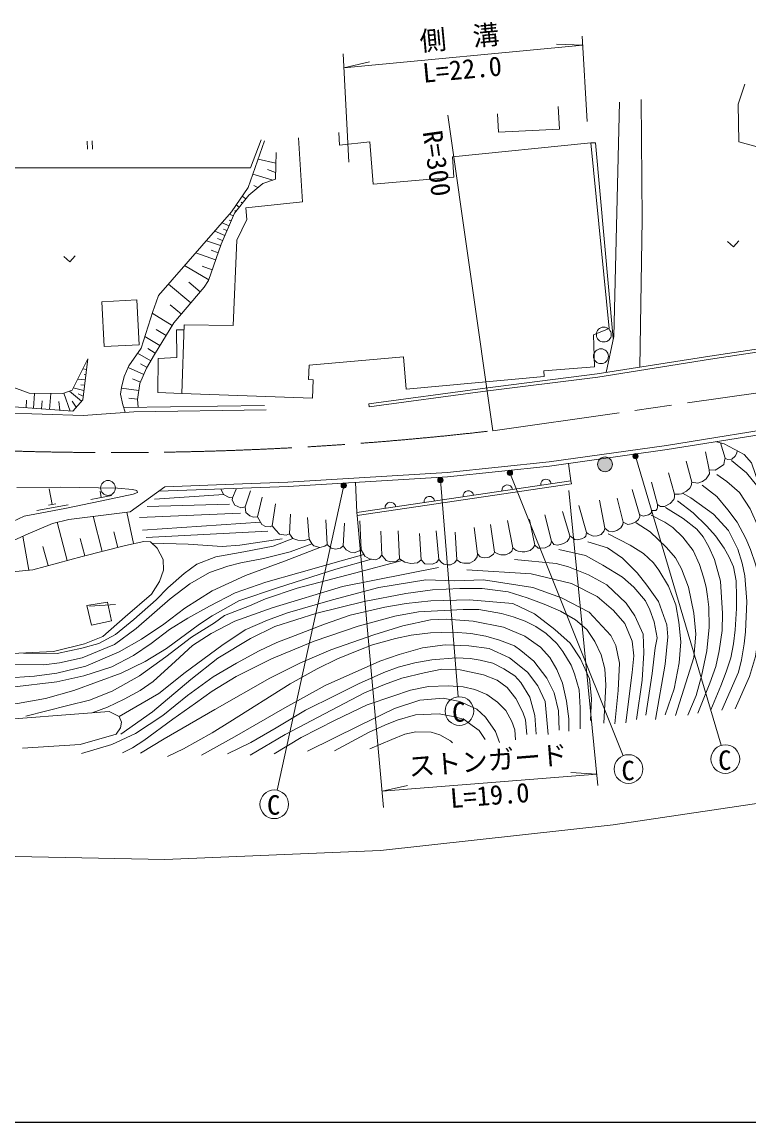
# Model space of a CAD drawing. Units: millimetres, scale not verified. Extents: x 40000 to 680000, y 20000 to 380000.
# Drawn here: x 196680 to 265082, y 205000 to 308549 of the extents above; entities that cross this region are included whole.
import ezdxf
from ezdxf.enums import TextEntityAlignment as Align

# ---------------------------------------------------------------- set-up
doc = ezdxf.new("R2010")
doc.units = ezdxf.units.MM
doc.header["$LTSCALE"] = 1000
doc.linetypes.add('CHAIN', pattern=[18.5, 12, -1.5, 3.5, -1.5])
for name, color, linetype, lineweight in [('M-BGD', 7, 'Continuous', 13), ('M-BGD-EXST', 7, 'Continuous', 13), ('M-BMK', 2, 'CHAIN', 13), ('M-STR-HTXT', 7, 'Continuous', 13), ('M-TTL-BAND', 7, 'Continuous', 25)]:
    doc.layers.add(name, color=color, linetype=linetype, lineweight=lineweight)
doc.styles.add('ＭＳ ゴシック', font='')
doc.styles.get('ＭＳ ゴシック').set_extended_font_data('MS Gothic')

msp = doc.modelspace()

# ---------------------------------------------------------------- hatches: boundary and pattern name
at = {"layer": 'M-BGD'}
msp.add_hatch(color=256, dxfattribs=at).paths.add_polyline_path([(252234, 266944, -0.41421), (251573, 266207, -0.41421), (250836, 266869, -1)])
at = {"layer": 'M-BGD-EXST'}
for points in [[(254613, 267811, -1), (254188, 267549, -0.41421), (254269, 267893, -0.41421)], [(242805, 266243, -1), (242380, 265980, -0.41421), (242461, 266324, -0.41421)], [(227164, 265049, -0.41421), (227082, 264705, -0.41421), (226738, 264787, -1)], [(236257, 265553, -0.41421), (236176, 265209, -0.41421), (235832, 265291, -1)]]:
    msp.add_hatch(color=256, dxfattribs=at).paths.add_polyline_path(points)

# ---------------------------------------------------------------- linework, layer by layer
at = {"layer": 'M-BGD'}
for p, q in [((202804, 297346), (202846, 296564)), ((203270, 297370), (203312, 296589)), ((218182, 294821), (219191, 297466)), ((220562, 295270), (218893, 295640)), ((220273, 293671), (218403, 294223)), ((220546, 294377), (219778, 294668)), ((218880, 292971), (218492, 293167)), ((217727, 291899), (217409, 292149)), ((217108, 291114), (216842, 291323)), ((217417, 291506), (217294, 291603)), ((216553, 290290), (216195, 290444)), ((216798, 290721), (216694, 290803)), ((216158, 289371), (215504, 289652)), ((215961, 288912), (215634, 289052)), ((216355, 289831), (216177, 289907)), ((215365, 287498), (214030, 287965)), ((215763, 288452), (214813, 288861)), ((215559, 287977), (215084, 288181)), ((215132, 286831), (214464, 287064)), ((214898, 286163), (213028, 286817)), ((214244, 284293), (211983, 285621)), ((214571, 285228), (213636, 285555)), ((212556, 282100), (210452, 283868)), ((213449, 283163), (212387, 284056)), ((211672, 281048), (210620, 281932)), ((210822, 279971), (208933, 281144)), ((210236, 279026), (209291, 279613)), ((209650, 278082), (208237, 278959)), ((209211, 277375), (208504, 277814)), ((208795, 276655), (207550, 277363)), ((202754, 275843), (202399, 275887)), ((208147, 275380), (206667, 276024)), ((208441, 276032), (207819, 276386)), ((202631, 274851), (201922, 274938)), ((202692, 275347), (202515, 275369)), ((207825, 274640), (207085, 274962)), ((197760, 272187), (197865, 273593)), ((199269, 272074), (199382, 273583)), ((201221, 271929), (200613, 273613)), ((202269, 272842), (201145, 273802)), ((202508, 273858), (201509, 274118)), ((202442, 273326), (201959, 273538)), ((202570, 274354), (202215, 274398)), ((207673, 273852), (206035, 274090)), ((197057, 272239), (197109, 272943)), ((198515, 272131), (198571, 272885)), ((200245, 272002), (200160, 272822)), ((201789, 272279), (201405, 272847)), ((219512, 272451), (206243, 272265)), ((207555, 273033), (206735, 273152)), ((229351, 272321), (229311, 272618)), ((262826, 267504), (262388, 268946)), ((259705, 265236), (259161, 267212)), ((261331, 266394), (260980, 268094)), ((248326, 265359), (248096, 266986)), ((228184, 262376), (228057, 265218)), ((248326, 265359), (228184, 262376)), ((248369, 265062), (248326, 265359)), ((256474, 263140), (255925, 265245)), ((258065, 264088), (257512, 266118)), ((199504, 263123), (199228, 264598)), ((204142, 263783), (204023, 264371)), ((209141, 263644), (215676, 264058)), ((216838, 264571), (216497, 263772)), ((218174, 264426), (217670, 262894)), ((228227, 262079), (248369, 265062)), ((254786, 262184), (254089, 264554)), ((198084, 262553), (201033, 263104)), ((199160, 263059), (199848, 263188)), ((203162, 263584), (205122, 263982)), ((208465, 262946), (216217, 263156)), ((218829, 261970), (219279, 263813)), ((220212, 261114), (220538, 263200)), ((249802, 260503), (249060, 263034)), ((251505, 260916), (251025, 263539)), ((253254, 261481), (252668, 263730)), ((204233, 258718), (203387, 262015)), ((207179, 259443), (206542, 262410)), ((207730, 261903), (217238, 262327)), ((221850, 260371), (221932, 262215)), ((228227, 262079), (228184, 262376)), ((246501, 259678), (245881, 262160)), ((248220, 260181), (247535, 262466)), ((200940, 257856), (199973, 261460)), ((208012, 260720), (219113, 261463)), ((223691, 259873), (223547, 261910)), ((225406, 259370), (225263, 261685)), ((226901, 259245), (227014, 261377)), ((228590, 258848), (228480, 261592)), ((239538, 258482), (239221, 260973)), ((241144, 258643), (240772, 261249)), ((242848, 259040), (242363, 261626)), ((244933, 259315), (244421, 261719)), ((197326, 256948), (196773, 260141)), ((202584, 258295), (202161, 259943)), ((205703, 259095), (205325, 260565)), ((208377, 260026), (219817, 260619)), ((230544, 258345), (230440, 260632)), ((232197, 258000), (232064, 260655)), ((234237, 257926), (234083, 260397)), ((235908, 257956), (235654, 260636)), ((237601, 257913), (237432, 260530)), ((199139, 257373), (198655, 259174)), ((205474, 253706), (203032, 253574))]:
    msp.add_line(p, q, dxfattribs=at)
for points in [[(274494, 278935), (275706, 292001), (268924, 292734), (267693, 296287), (264127, 297271), (264053, 300800), (264686, 302700)], [(241407, 299900), (241499, 298191), (247264, 298452), (247119, 300592)], [(252906, 301015), (252358, 278936), (251653, 275552)], [(254823, 276053), (255018, 289944), (254952, 301254)], [(219494, 297377), (217966, 292960), (216394, 290671), (209526, 282807), (209311, 282173), (208985, 281306), (207883, 277849), (206735, 276174), (206282, 275175), (206040, 274129), (205955, 273507), (206166, 272511), (206386, 271807)], [(222688, 297647), (223078, 291631), (217751, 291056), (217844, 289953), (216903, 288005), (216544, 279980), (211942, 280041), (211732, 273585), (224023, 273126), (224085, 274859), (223645, 274895), (223714, 276260), (232565, 277019), (232811, 273985), (245817, 275169), (245773, 275718), (250555, 276078), (250438, 279097), (251920, 279697), (250216, 297164), (237181, 295868), (237304, 293958), (229725, 293273), (229398, 297266), (226554, 296961), (226491, 298136)], [(207595, 272284), (207551, 273005), (207769, 274513), (208395, 275951), (209133, 277250), (210978, 280222), (213809, 283590), (214215, 284208), (215415, 287642), (216666, 290554), (218009, 292255), (219349, 293356), (220535, 293761), (220579, 296270)], [(250216, 297164), (250638, 297185), (252318, 278744)], [(138230, 294627), (191760, 294816), (218182, 294821)], [(263053, 287899), (263611, 287398), (264112, 287956)], [(200623, 286489), (201181, 285988), (201682, 286546)], [(229311, 272618), (240013, 274058), (250811, 275419), (261401, 277091), (272432, 278756), (278448, 279279), (280568, 281454)], [(229351, 272321), (240051, 273761), (250853, 275122), (261447, 276795), (272467, 278458), (278585, 278989), (280782, 281244)], [(211927, 279573), (211202, 279558), (211234, 276957), (209504, 276885), (209468, 273672), (211732, 273585)], [(219663, 272041), (207194, 271867), (202421, 271513), (190835, 271895), (165870, 273961), (140484, 276255), (138849, 278257)], [(209545, 264381), (217440, 264680), (221726, 264831), (236721, 265747), (246325, 266737), (257385, 268296), (269767, 270282), (277295, 271311)], [(210131, 264804), (217426, 265080), (221707, 265231), (236688, 266146), (246277, 267134), (257325, 268691), (269708, 270678), (277223, 271705)], [(215396, 264603), (215630, 264085), (216159, 263776), (216497, 263772), (216462, 263532), (216718, 263063), (217257, 262808), (217670, 262894), (217730, 262378), (218101, 262049), (218472, 261930), (218829, 261970), (219241, 261234), (219599, 261050), (220035, 261019), (220212, 261114), (220572, 260705), (220903, 260331), (221550, 260254), (221850, 260371), (222171, 259921), (222619, 259762), (223236, 259747), (223691, 259873), (223973, 259395), (224153, 259244), (224688, 259069), (225158, 259201), (225406, 259370), (225776, 259030), (226162, 258927), (226646, 259012), (226901, 259245), (227195, 258870), (227588, 258639), (227949, 258594), (228428, 258764), (228590, 258848), (228923, 258270), (229383, 257999), (229976, 257935), (230279, 258079), (230544, 258345), (230945, 257863), (231353, 257746), (231873, 257757), (232197, 258000), (232694, 257699), (233263, 257584), (233892, 257645), (234237, 257926), (234567, 257552), (235277, 257521), (235666, 257659), (235908, 257956), (236135, 257668), (236362, 257525), (236672, 257440), (236993, 257462), (237375, 257638), (237601, 257913), (237925, 257667), (238256, 257605), (238824, 257613), (239261, 257857), (239516, 258197), (239538, 258482), (239778, 258193), (239872, 258161), (240206, 258121), (240463, 258148), (240633, 258186), (240830, 258284), (241040, 258456), (241144, 258643), (241437, 258494), (241723, 258403), (242165, 258397), (242535, 258559), (242754, 258750), (242848, 259040), (243166, 258805), (243375, 258740), (243733, 258680), (243979, 258680), (244496, 258794), (244787, 259052), (244933, 259315), (245233, 259029), (245503, 259004), (245896, 259051), (246276, 259231), (246418, 259368), (246501, 259678), (246733, 259378), (247058, 259316), (247442, 259393), (247705, 259497), (247959, 259653), (248177, 259913), (248220, 260181), (248688, 259840), (248942, 259816), (249314, 259890), (249596, 260025), (249742, 260160), (249802, 260503), (249959, 260354), (250412, 260155), (250791, 260179), (251169, 260315), (251460, 260662), (251505, 260916), (251856, 260608), (252278, 260553), (252653, 260668), (253027, 260940), (253221, 261244), (253254, 261481), (253682, 261257), (254006, 261295), (254415, 261458), (254675, 261707), (254812, 262004), (254786, 262184), (255112, 262040), (255635, 262151), (255867, 262300), (255903, 262566), (256302, 262572), (256447, 262708), (256485, 262851), (256474, 263140), (256757, 262948), (257138, 262943), (257656, 263223), (258012, 263602), (258079, 263816), (258065, 264088), (258526, 264086), (258718, 264129), (259205, 264383), (259528, 264681), (259628, 264889), (259705, 265236), (260273, 265143), (260704, 265290), (261041, 265548), (261364, 266020), (261331, 266394), (261901, 266352), (262226, 266539), (262708, 266891), (262783, 267271), (262826, 267504), (263063, 267361), (263471, 267389), (263796, 267675), (263931, 267952), (263957, 268207)], [(267685, 244583), (272138, 254794), (272818, 259938), (269874, 259964), (268671, 260183), (267525, 260726), (266804, 261747), (266107, 264763), (265319, 267048), (264632, 267849), (262746, 268850), (262031, 269041)], [(263450, 267283), (264854, 266117), (265797, 264950), (266323, 263830)], [(267622, 254298), (267441, 255727), (266680, 258745), (265965, 260953), (265188, 262714), (264185, 264271), (262988, 265302), (262065, 265942)], [(188283, 256064), (189438, 256819), (197267, 260365), (199536, 261355), (201075, 261725), (206870, 262451), (210131, 264804)], [(196185, 264742), (200314, 264762), (205658, 264673), (207077, 264552), (207489, 264452), (207538, 264274), (207154, 264088), (204023, 263452), (200715, 262739), (196883, 262024), (195810, 261521)], [(262520, 243759), (264110, 247336), (264372, 248501), (264629, 250023), (264749, 251147), (264886, 254006), (264696, 256407), (264439, 257600), (264030, 258923), (263139, 260694), (261754, 262234), (259613, 263771), (258823, 264184)], [(260671, 264938), (262047, 263875), (263095, 262621), (263982, 261453), (264785, 259917), (265216, 258884), (265697, 257521), (266057, 255996), (266115, 253763), (266064, 252117), (265930, 250392), (265702, 248806), (265132, 246942), (263784, 243885)], [(258358, 263463), (259817, 262345), (261111, 261094), (261926, 260177), (262740, 259029), (263223, 258180), (263616, 257263), (263874, 255953), (263908, 254439), (263904, 253333), (263784, 251335), (263622, 250022), (263367, 248683), (262933, 247362), (262438, 246046), (261483, 243794)], [(255880, 262131), (257168, 261452), (257914, 260955), (258865, 260049), (259843, 258787), (260411, 257473), (260791, 256278), (261057, 255357), (261166, 254453), (261313, 253454), (261320, 251575), (261105, 249358), (260608, 246955), (260112, 245139), (259340, 243302)], [(260278, 243474), (261410, 246320), (261975, 247891), (262262, 249368), (262565, 251274), (262601, 252873), (262400, 255920), (261831, 257961), (261309, 259134), (260758, 260099), (260171, 260821), (258900, 261810), (257218, 262847)], [(258172, 243257), (259326, 246930), (259906, 248716), (260070, 250911), (259908, 252887), (259406, 255336), (258742, 257064), (258176, 258116), (257327, 259078), (255792, 260548), (254479, 261390)], [(222171, 259921), (220324, 259221), (217562, 258674), (214924, 258204), (213139, 257519), (211932, 256640), (210406, 255288), (209303, 254142), (207191, 252301), (205471, 250885), (203923, 250038), (202300, 249616), (199990, 249115), (196819, 249144)], [(251848, 260380), (253911, 259301), (255162, 258531), (256104, 257632), (256599, 256934), (257519, 255439), (258210, 253697), (258495, 252063), (258665, 250199), (258504, 248217), (258037, 245770), (257188, 243328)], [(188113, 249392), (195075, 249057), (199628, 249285), (202549, 250010), (204295, 250718), (206386, 252562), (208869, 254696), (209614, 255870), (209998, 256934), (209977, 257960), (209406, 259012), (208766, 259619), (208157, 259653), (206422, 259280), (202354, 258236), (197686, 256983), (188283, 256064)], [(190002, 248103), (195034, 248061), (198720, 248046), (200205, 248234), (202344, 248698), (204684, 249657), (205377, 249941), (207434, 251447), (210627, 254250), (212463, 255664), (214318, 256718), (216036, 257336), (217284, 257628), (219398, 258060), (221927, 258679), (223950, 259435)], [(224688, 259069), (221389, 257788), (217712, 256431), (214557, 255017), (212015, 253362), (210036, 251875), (207914, 250437), (205809, 249267), (202680, 247916), (199958, 247246), (197856, 246980), (195062, 246779), (194008, 246897), (190072, 247149)], [(208901, 259491), (212328, 259406), (215509, 259190), (217160, 259300), (221165, 259901)], [(247193, 258882), (249695, 258327), (251344, 257422), (253179, 256273), (254237, 255335), (255340, 254047), (255750, 253198), (256156, 252071), (256438, 250587), (256256, 249635), (255979, 247226), (255367, 243311)], [(256292, 242874), (257188, 248098), (257446, 250659), (257356, 251798), (256557, 253991), (255476, 255550), (254568, 256688), (253187, 258087), (251757, 259037), (249924, 259622)], [(190144, 246156), (192822, 245931), (195720, 245921), (199951, 246424), (202498, 247012), (205131, 247853), (207181, 248907), (208825, 250053), (210557, 251350), (212287, 252438), (214323, 253554), (216736, 254805), (219620, 255822), (222722, 256698), (226922, 257877), (228841, 258413)], [(229568, 257979), (226220, 257050), (220822, 255322), (217094, 254052), (214559, 252663), (213369, 251860), (210270, 249585), (208281, 248349), (206018, 247263), (201559, 245635), (198897, 244866), (196261, 244407), (194041, 244277), (190276, 244331)], [(197032, 243214), (200996, 244196), (203034, 244705), (205156, 245558), (207723, 247013), (210217, 248779), (212639, 250637), (214780, 251975), (215728, 252683), (218083, 253600), (219600, 254256), (222561, 255248), (227954, 256678), (232446, 257849)], [(254485, 242897), (255017, 246592), (255203, 249179), (255131, 250918), (254349, 252643), (253525, 253845), (251699, 255565), (249988, 256496), (248100, 257259), (246928, 257581), (243017, 257960)], [(235854, 257204), (226824, 255403), (220216, 253408), (216693, 252160), (214484, 250995), (212723, 249850), (211138, 248369), (209029, 246456), (207799, 245620), (206302, 244800), (204727, 244036), (203285, 243526)], [(238545, 256980), (244575, 256593), (248396, 255692), (250792, 254463), (252341, 253158), (253405, 251923), (254101, 250269), (254257, 248870), (254076, 247326), (253509, 242582)], [(205833, 243166), (209539, 245340), (212043, 247322), (215477, 249852), (217663, 251326), (219782, 252230), (221650, 252917), (225908, 254161), (230260, 255300), (234673, 256039), (237411, 255939), (240093, 256052), (244755, 255325), (247431, 254357), (250031, 252987), (252086, 250790), (252556, 249858), (252892, 248191), (252782, 245634), (252456, 242495)], [(251424, 242541), (251610, 246118), (251515, 247653), (251180, 248972), (250593, 250217), (249832, 251356), (248755, 252283), (247342, 253091), (245821, 253754), (244212, 254346), (242411, 254893), (239975, 255212), (237863, 255232), (235293, 255104), (232807, 254756), (228864, 253997), (224420, 252888), (220455, 251644), (218167, 250515), (215113, 248653), (212569, 246666), (208957, 243625), (205964, 241509)], [(202288, 239681), (205145, 240540), (207371, 241577), (209933, 243270), (212252, 245148), (214659, 246900), (216862, 248193), (218997, 249345), (220660, 250135), (222391, 250785), (225148, 251866), (227564, 252703), (230833, 253457), (232835, 253797), (235155, 254055), (238762, 254170), (242861, 253803), (244889, 252852), (246809, 251364), (248271, 250077), (249240, 248596), (250082, 246722), (250271, 244872), (250185, 242793)], [(249189, 242006), (249190, 243992), (249119, 245669), (248676, 247196), (248349, 247990), (247562, 249299), (247016, 250038), (246002, 250995), (245036, 251629), (244030, 252146), (242903, 252554), (241806, 252866), (239653, 253246), (238189, 253254), (233999, 253036), (231765, 252608), (228313, 251689), (224169, 250256), (220148, 248608), (216819, 246953), (214576, 245561), (213000, 244420), (210857, 242923), (208135, 240918), (207083, 240224), (206132, 239766)], [(207814, 239727), (210042, 241061), (214833, 243843), (220012, 246790), (222871, 248218), (225748, 249448), (229799, 250870), (232526, 251699), (235118, 252272), (236618, 252340), (239143, 252149), (241977, 251573), (243978, 250739), (245472, 249704), (246343, 248730), (247010, 247604), (247527, 246312), (247920, 244616), (248121, 242959), (248132, 241787)], [(247237, 241894), (247150, 243692), (246739, 245396), (246060, 246785), (244853, 248377), (243615, 249393), (243014, 249809), (241622, 250347), (240307, 250726), (238901, 250974), (237256, 251107), (235110, 251061), (233298, 250826), (231807, 250511), (229668, 249909), (228388, 249429), (226352, 248612), (224450, 247655), (221906, 246232), (216245, 242668), (214558, 241640), (211864, 240115), (210363, 239418)], [(213559, 239536), (216674, 241248), (221421, 243978), (225211, 246078), (230359, 248388), (232158, 249008), (234368, 249634), (236500, 249921), (238732, 249839), (240634, 249586), (242536, 248690), (244237, 247354), (245227, 246046), (245907, 244569), (246183, 241485)], [(245072, 241519), (244928, 243262), (244453, 245007), (243618, 246375), (243035, 246995), (242018, 247659), (240971, 248200), (239780, 248474), (238858, 248628), (237544, 248685), (235246, 248503), (233628, 248230), (232077, 247818), (230724, 247314), (228349, 246255), (226131, 245164), (223369, 243763), (220595, 242098), (218224, 240712), (216011, 239645)], [(218149, 239539), (221434, 241483), (228920, 245411), (230790, 246172), (232410, 246785), (234523, 247287), (236182, 247629), (237911, 247574), (240106, 247103), (241373, 246595), (242325, 245887), (243147, 244878), (243798, 243584), (244045, 242853), (244166, 241483)], [(243101, 240981), (243046, 241904), (242766, 242689), (242194, 243723), (241433, 244530), (240414, 245236), (239290, 245722), (238198, 245954), (236766, 246045), (234941, 245995), (233230, 245643), (231556, 245090), (229171, 244268), (226130, 242817), (222951, 241186), (220414, 239672)], [(223557, 239917), (228432, 242327), (231726, 243932), (234126, 244701), (236320, 244901), (237876, 244591), (239480, 243854), (240304, 243098), (241246, 241755), (241602, 240711)], [(190394, 242716), (192640, 242692), (204873, 243650), (205833, 243166), (206038, 242650), (205934, 242117), (205539, 241502), (202146, 240531), (196715, 240180)], [(240268, 240998), (239680, 241844), (239035, 242319), (238298, 242883), (237398, 243139), (235946, 243414), (233699, 243317), (231965, 242827), (230821, 242357), (229347, 241697), (226091, 239938)], [(229398, 240136), (231476, 240993), (232698, 241522), (233731, 241722), (235190, 241684), (236001, 241438), (236988, 240868), (237178, 240704)]]:
    msp.add_lwpolyline(points, dxfattribs=at)
for points in [[(204190, 282219), (207488, 282395), (207715, 278163), (204416, 277987)], [(192939, 272547), (201474, 271910), (202401, 272997), (202877, 276835), (201394, 273891), (200507, 273576), (197360, 273597), (194709, 274581), (193317, 275809), (192966, 274324), (192875, 273586)], [(202789, 253609), (203214, 251769), (205102, 252173), (204737, 253923)]]:
    msp.add_lwpolyline(points, close=True, dxfattribs=at)
for centre in [(251423, 279126), (251152, 277089), (251535, 266906), (204770, 264688)]:
    msp.add_circle(centre, 700, dxfattribs=at)
for centre in [(245990, 265013), (238670, 263929), (242330, 264471), (231350, 262845), (235010, 263387)]:
    msp.add_arc(centre, 500, 8.42388, 188.42388, dxfattribs=at)
at = {"layer": 'M-BGD-EXST'}
for centre, radius in [((254401, 267680), 250), ((242592, 266112), 250), ((226951, 264918), 250), ((236044, 265422), 250), ((237837, 243682), 1350), ((262858, 239165), 1350), ((253747, 238227), 1350), ((220413, 234907), 1350)]:
    msp.add_circle(centre, radius, dxfattribs=at)
at = {"layer": 'M-BMK'}
msp.add_lwpolyline([(240973, 270076), (266179, 273675), (365096, 288129), (455416, 301273)], dxfattribs=at)
msp.add_arc((205269, 578472), 310456, 267.47172, 276.60395, dxfattribs=at)
at = {"layer": 'M-STR-HTXT'}
for p, q in [((249384, 307218), (249860, 299194)), ((227446, 295362), (226903, 305567)), ((249435, 306353), (226974, 304245)), ((249435, 306353), (246983, 306466)), ((226974, 304245), (229362, 304812)), ((240973, 270076), (236753, 299778)), ((254401, 267680), (262474, 240459)), ((236044, 265422), (237726, 245027)), ((242592, 266112), (253246, 239481)), ((226951, 264918), (220700, 236226)), ((250864, 236683), (248135, 264462)), ((230709, 234592), (228227, 262079)), ((250760, 237737), (230568, 236154)), ((250760, 237737), (248310, 237888)), ((230568, 236154), (232965, 236684))]:
    msp.add_line(p, q, dxfattribs=at)
msp.add_lwpolyline([(492751, 260797), (482388, 263024), (474322, 263478), (461439, 263169), (443243, 261375), (252303, 232981), (230405, 230571), (210126, 229699), (186642, 230190), (169836, 231799)], dxfattribs=at)
at = {"layer": 'M-TTL-BAND'}
msp.add_line((40000, 205000), (579000, 205000), dxfattribs=at)

# ---------------------------------------------------------------- texts
at = {"layer": 'M-BGD-EXST', "style": 'ＭＳ ゴシック'}
for p in [(237771, 243602), (262804, 239061), (253707, 238089), (220358, 234843)]:
    msp.add_text('C', height=1833, dxfattribs=at).set_placement(p, align=Align.MIDDLE_CENTER)
at = {"layer": 'M-STR-HTXT', "style": 'ＭＳ ゴシック'}
for s, rotation, p in [('側\u3000溝', 5.36, (237973, 305610)), ('L=22.0', 5.36, (238231, 302629)), ('R=300', 278.087, (234273, 295039)), ('ストンガード', 4.483, (240622, 237573)), ('L=19.0', 4.483, (240810, 234293))]:
    msp.add_text(s, height=1833, rotation=rotation, dxfattribs=at).set_placement(p, align=Align.BOTTOM_CENTER)

doc.saveas('drawing.dxf')
